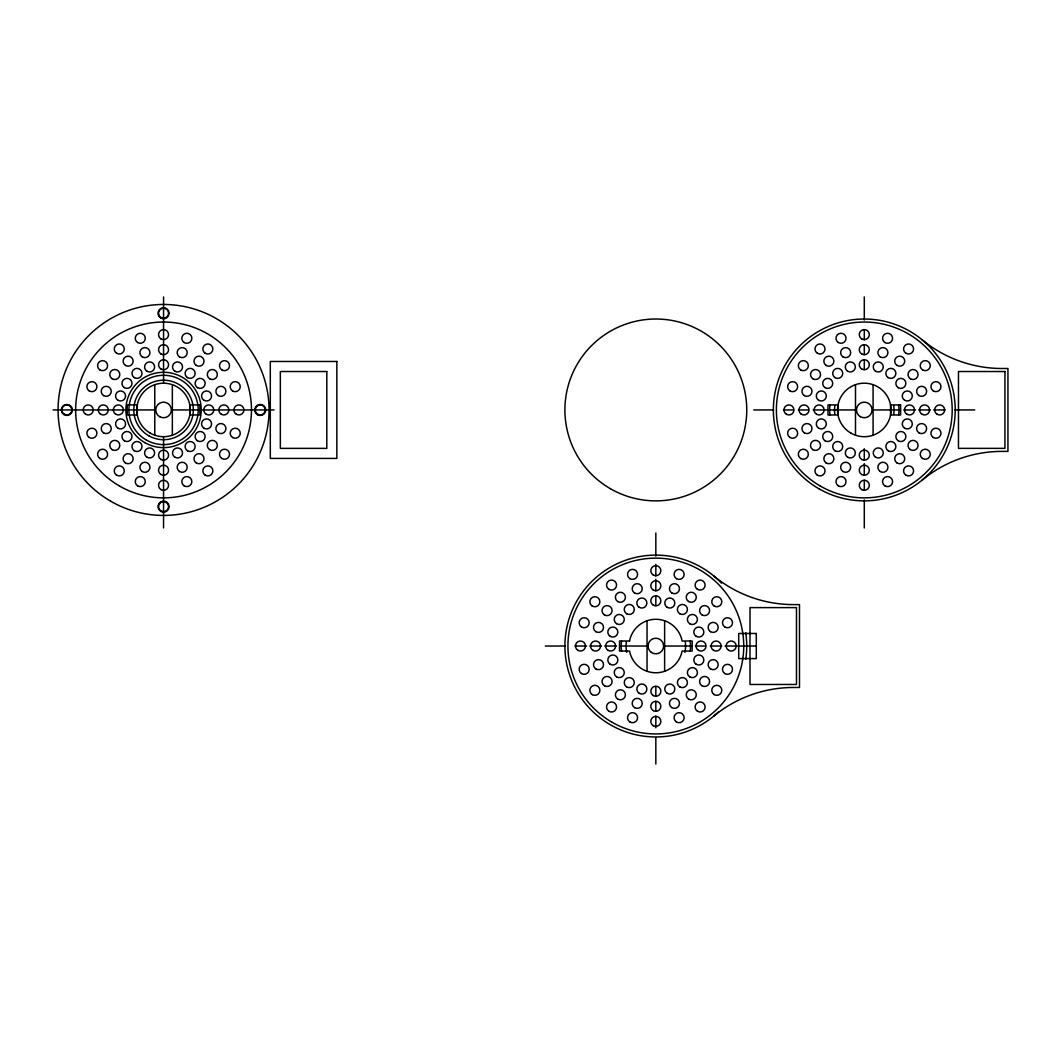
<?xml version="1.0" encoding="UTF-8"?>
<svg xmlns="http://www.w3.org/2000/svg" width="1061" height="1061" viewBox="0 0 1061 1061"><rect width="100%" height="100%" fill="white"/><g stroke="black" fill="none" stroke-linecap="round" stroke-linejoin="round"><path stroke-width="1.5" d="M53.05 409.944L155.317 409.944M171.802 409.944L274.07 409.944M753.774 409.944L773.575 409.944M783.469 409.944L793.363 409.944M798.31 409.944L808.203 409.944M813.15 409.944L856.041 409.944M872.54 409.944L900.577 409.944M903.879 409.944L915.418 409.944M918.72 409.944L930.258 409.944M933.561 409.944L945.112 409.944M955.006 409.944L974.794 409.944M545.314 646.03L565.115 646.03M575.009 646.03L586.547 646.03M589.85 646.03L601.401 646.03M604.69 646.03L616.242 646.03M619.544 646.03L647.581 646.03M664.08 646.03L692.117 646.03M695.419 646.03L705.313 646.03M710.26 646.03L721.798 646.03M725.101 646.03L756.44 646.03M873.084 384.679L873.084 435.209M864.291 296.921L864.291 320.024M864.291 329.931L864.291 339.838M864.291 344.785L864.291 354.692M864.291 359.639L864.291 369.546M864.291 448.763L864.291 460.315M864.291 463.617L864.291 475.169M864.291 480.129L864.291 490.023M864.291 499.93L864.291 527.993M855.498 384.679L855.498 435.209M664.624 620.765L664.624 671.295M655.831 533.007L655.831 556.123M655.831 564.372L655.831 575.924M655.831 579.226L655.831 590.778M655.831 595.725L655.831 605.632M655.831 686.507L655.831 696.414M655.831 701.361L655.831 711.268M655.831 716.215L655.831 727.766M655.831 737.674L655.831 764.079M647.038 620.765L647.038 671.295M172.346 384.679L172.346 435.209M163.553 296.921L163.553 382.742M163.553 437.212L163.553 527.993M154.773 384.679L154.773 435.209M690.141 641.096A34.655 34.655 0 0 1 690.141 650.963M621.521 650.963A34.655 34.655 0 0 1 621.521 641.096M685.287 641.799A29.761 29.761 0 0 1 684.915 652.356M626.746 652.356A29.761 29.761 0 0 1 626.375 641.799M745.764 632.727A90.914 90.914 0 0 1 745.764 659.332M718.668 711.745A90.914 90.914 0 0 1 590.128 708.881A90.914 90.914 0 0 1 592.966 580.354A90.914 90.914 0 0 1 721.507 583.152M713.682 575.898A125.583 125.583 0 0 0 793.575 604.598L799.49 604.598L799.49 687.475L793.575 687.475A125.583 125.583 0 0 0 713.682 716.175M922.142 480.089A125.583 125.583 0 0 1 1002.035 451.389L1007.95 451.389L1007.95 368.499L1002.035 368.499A125.583 125.583 0 0 1 922.142 339.799M893.747 405.713A29.761 29.761 0 0 1 893.747 414.175M834.835 414.175A29.761 29.761 0 0 1 834.835 405.713M898.601 405.01A34.655 34.655 0 0 1 898.601 414.878M829.981 414.878A34.655 34.655 0 0 1 829.981 405.01M336.854 361.469L270.303 361.469L270.303 458.418L336.854 458.418L336.854 361.469M326.815 371.522L280.343 371.522L280.343 448.365L326.815 448.365L326.815 371.522M1004.939 371.522L958.468 371.522L958.468 448.365L1004.939 448.365L1004.939 371.522M137.293 404.917L127.24 404.917L127.24 414.97L137.293 414.97L137.293 404.917M199.879 404.917L189.826 404.917L189.826 414.97L199.879 414.97L199.879 404.917M838.018 404.917L827.965 404.917L827.965 414.97L838.018 414.97L838.018 404.917M900.603 404.917L890.564 404.917L890.564 414.97L900.603 414.97L900.603 404.917M796.479 607.608L750.008 607.608L750.008 684.464L796.479 684.464L796.479 607.608M756.294 633.47L738.708 633.47L738.708 658.589L756.294 658.589L756.294 633.47M629.558 641.003L619.505 641.003L619.505 651.056L629.558 651.056A26.75 26.75 0 0 0 682.104 651.056L692.143 651.056L692.143 641.003L682.104 641.003A26.75 26.75 0 0 0 629.558 641.003M150.185 433.113A26.75 26.75 0 0 0 190.304 409.944A26.75 26.75 0 0 0 150.185 386.774A26.75 26.75 0 0 0 150.185 433.113M119.601 486.071A87.904 87.904 0 0 0 251.47 409.944A87.904 87.904 0 0 0 119.601 333.817A87.904 87.904 0 0 0 119.601 486.071M146.232 439.957A34.655 34.655 0 0 0 198.221 409.944A34.655 34.655 0 0 0 146.232 379.931A34.655 34.655 0 0 0 146.232 439.957M144.72 442.57A37.679 37.679 0 0 0 201.232 409.944A37.679 37.679 0 0 0 144.72 377.318A37.679 37.679 0 0 0 144.72 442.57M148.673 435.713A29.761 29.761 0 0 0 193.327 409.944A29.761 29.761 0 0 0 148.673 384.175A29.761 29.761 0 0 0 148.673 435.713M159.667 416.681A7.785 7.785 0 0 0 171.351 409.944A7.785 7.785 0 0 0 159.667 403.207A7.785 7.785 0 0 0 159.667 416.681M161.047 369.082A5.026 5.026 0 0 0 168.58 364.732A5.026 5.026 0 0 0 161.047 360.382A5.026 5.026 0 0 0 161.047 369.082M146.895 371.191A5.026 5.026 0 0 0 154.614 367.159A5.026 5.026 0 0 0 147.267 362.491A5.026 5.026 0 0 0 146.895 371.191M134.415 377.689A5.026 5.026 0 0 0 142.015 373.445A5.026 5.026 0 0 0 134.535 368.989A5.026 5.026 0 0 0 134.415 377.689M124.23 387.57A5.026 5.026 0 0 0 132.002 383.658A5.026 5.026 0 0 0 124.721 378.883A5.026 5.026 0 0 0 124.23 387.57M117.93 400.249A5.026 5.026 0 0 0 125.583 396.124A5.026 5.026 0 0 0 118.182 391.549A5.026 5.026 0 0 0 117.93 400.249M115.835 414.294A5.026 5.026 0 0 0 123.368 409.944A5.026 5.026 0 0 0 115.835 405.594A5.026 5.026 0 0 0 115.835 414.294M117.864 428.153A5.026 5.026 0 0 0 125.583 424.135A5.026 5.026 0 0 0 118.235 419.466A5.026 5.026 0 0 0 117.864 428.153M124.416 440.832A5.026 5.026 0 0 0 132.002 436.588A5.026 5.026 0 0 0 124.535 432.132A5.026 5.026 0 0 0 124.416 440.832M134.23 450.713A5.026 5.026 0 0 0 142.002 446.8A5.026 5.026 0 0 0 134.734 442.026A5.026 5.026 0 0 0 134.23 450.713M146.948 457.211A5.026 5.026 0 0 0 154.614 453.087A5.026 5.026 0 0 0 147.2 448.524A5.026 5.026 0 0 0 146.948 457.211M161.047 459.506A5.026 5.026 0 0 0 168.58 455.156A5.026 5.026 0 0 0 161.047 450.806A5.026 5.026 0 0 0 161.047 459.506M174.84 457.185A5.026 5.026 0 0 0 182.545 453.153A5.026 5.026 0 0 0 175.211 448.485A5.026 5.026 0 0 0 174.84 457.185M187.558 450.832A5.026 5.026 0 0 0 195.158 446.588A5.026 5.026 0 0 0 187.678 442.132A5.026 5.026 0 0 0 187.558 450.832M197.373 440.713A5.026 5.026 0 0 0 205.144 436.8A5.026 5.026 0 0 0 197.876 432.026A5.026 5.026 0 0 0 197.373 440.713M203.924 428.193A5.026 5.026 0 0 0 211.577 424.055A5.026 5.026 0 0 0 204.163 419.493A5.026 5.026 0 0 0 203.924 428.193M206.258 414.294A5.026 5.026 0 0 0 213.791 409.944A5.026 5.026 0 0 0 206.258 405.594A5.026 5.026 0 0 0 206.258 414.294M203.858 400.209A5.026 5.026 0 0 0 211.577 396.191A5.026 5.026 0 0 0 204.229 391.522A5.026 5.026 0 0 0 203.858 400.209M197.558 387.689A5.026 5.026 0 0 0 205.158 383.445A5.026 5.026 0 0 0 197.691 378.989A5.026 5.026 0 0 0 197.558 387.689M187.373 377.57A5.026 5.026 0 0 0 195.144 373.658A5.026 5.026 0 0 0 187.877 368.883A5.026 5.026 0 0 0 187.373 377.57M174.893 371.231A5.026 5.026 0 0 0 182.545 367.093A5.026 5.026 0 0 0 175.145 362.53A5.026 5.026 0 0 0 174.893 371.231M161.047 354.016A5.026 5.026 0 0 0 168.58 349.666A5.026 5.026 0 0 0 161.047 345.316A5.026 5.026 0 0 0 161.047 354.016M142.24 356.854A5.026 5.026 0 0 0 149.946 352.836A5.026 5.026 0 0 0 142.612 348.167A5.026 5.026 0 0 0 142.24 356.854M125.556 365.488A5.026 5.026 0 0 0 133.155 361.244A5.026 5.026 0 0 0 125.675 356.788A5.026 5.026 0 0 0 125.556 365.488M112.042 378.711A5.026 5.026 0 0 0 119.813 374.798A5.026 5.026 0 0 0 112.532 370.024A5.026 5.026 0 0 0 112.042 378.711M103.593 395.594A5.026 5.026 0 0 0 111.259 391.456A5.026 5.026 0 0 0 103.845 386.894A5.026 5.026 0 0 0 103.593 395.594M100.463 414.108A5.026 5.026 0 0 0 108.288 410.302A5.026 5.026 0 0 0 101.087 405.421A5.026 5.026 0 0 0 100.463 414.108M103.54 432.808A5.026 5.026 0 0 0 111.246 428.79A5.026 5.026 0 0 0 103.912 424.121A5.026 5.026 0 0 0 103.54 432.808M112.214 449.692A5.026 5.026 0 0 0 119.813 445.448A5.026 5.026 0 0 0 112.347 440.991A5.026 5.026 0 0 0 112.214 449.692M125.37 462.914A5.026 5.026 0 0 0 133.142 459.002A5.026 5.026 0 0 0 125.874 454.227A5.026 5.026 0 0 0 125.37 462.914M142.293 471.548A5.026 5.026 0 0 0 149.959 467.41A5.026 5.026 0 0 0 142.545 462.848A5.026 5.026 0 0 0 142.293 471.548M160.742 474.386A5.026 5.026 0 0 0 168.566 470.58A5.026 5.026 0 0 0 161.365 465.699A5.026 5.026 0 0 0 160.742 474.386M179.495 471.508A5.026 5.026 0 0 0 187.2 467.49A5.026 5.026 0 0 0 179.866 462.821A5.026 5.026 0 0 0 179.495 471.508M196.418 463.02A5.026 5.026 0 0 0 204.017 458.776A5.026 5.026 0 0 0 196.537 454.32A5.026 5.026 0 0 0 196.418 463.02M209.574 449.572A5.026 5.026 0 0 0 217.346 445.66A5.026 5.026 0 0 0 210.065 440.885A5.026 5.026 0 0 0 209.574 449.572M218.248 432.848A5.026 5.026 0 0 0 225.913 428.71A5.026 5.026 0 0 0 218.5 424.148A5.026 5.026 0 0 0 218.248 432.848M221.325 414.294A5.026 5.026 0 0 0 228.858 409.944A5.026 5.026 0 0 0 221.325 405.594A5.026 5.026 0 0 0 221.325 414.294M218.195 395.554A5.026 5.026 0 0 0 225.9 391.536A5.026 5.026 0 0 0 218.566 386.867A5.026 5.026 0 0 0 218.195 395.554M209.746 378.83A5.026 5.026 0 0 0 217.346 374.586A5.026 5.026 0 0 0 209.879 370.13A5.026 5.026 0 0 0 209.746 378.83M196.232 365.382A5.026 5.026 0 0 0 204.004 361.469A5.026 5.026 0 0 0 196.736 356.695A5.026 5.026 0 0 0 196.232 365.382M179.548 356.894A5.026 5.026 0 0 0 187.213 352.756A5.026 5.026 0 0 0 179.8 348.194A5.026 5.026 0 0 0 179.548 356.894M161.047 338.95A5.026 5.026 0 0 0 168.58 334.6A5.026 5.026 0 0 0 161.047 330.25A5.026 5.026 0 0 0 161.047 338.95M137.585 342.517A5.026 5.026 0 0 0 145.291 338.499A5.026 5.026 0 0 0 137.957 333.83A5.026 5.026 0 0 0 137.585 342.517M116.697 353.3A5.026 5.026 0 0 0 124.296 349.056A5.026 5.026 0 0 0 116.816 344.6A5.026 5.026 0 0 0 116.697 353.3M99.84 369.851A5.026 5.026 0 0 0 107.612 365.939A5.026 5.026 0 0 0 100.344 361.164A5.026 5.026 0 0 0 99.84 369.851M89.27 390.939A5.026 5.026 0 0 0 96.922 386.801A5.026 5.026 0 0 0 89.509 382.239A5.026 5.026 0 0 0 89.27 390.939M85.702 414.294A5.026 5.026 0 0 0 93.235 409.944A5.026 5.026 0 0 0 85.702 405.594A5.026 5.026 0 0 0 85.702 414.294M89.204 437.464A5.026 5.026 0 0 0 96.922 433.445A5.026 5.026 0 0 0 89.575 428.777A5.026 5.026 0 0 0 89.204 437.464M100.026 458.551A5.026 5.026 0 0 0 107.625 454.307A5.026 5.026 0 0 0 100.158 449.851A5.026 5.026 0 0 0 100.026 458.551M116.511 475.103A5.026 5.026 0 0 0 124.283 471.19A5.026 5.026 0 0 0 117.015 466.416A5.026 5.026 0 0 0 116.511 475.103M137.638 485.885A5.026 5.026 0 0 0 145.291 481.747A5.026 5.026 0 0 0 137.89 477.185A5.026 5.026 0 0 0 137.638 485.885M161.047 489.638A5.026 5.026 0 0 0 168.58 485.288A5.026 5.026 0 0 0 161.047 480.938A5.026 5.026 0 0 0 161.047 489.638M184.15 485.845A5.026 5.026 0 0 0 191.855 481.813A5.026 5.026 0 0 0 184.521 477.145A5.026 5.026 0 0 0 184.15 485.845M205.277 475.222A5.026 5.026 0 0 0 212.876 470.978A5.026 5.026 0 0 0 205.396 466.522A5.026 5.026 0 0 0 205.277 475.222M221.762 458.432A5.026 5.026 0 0 0 229.534 454.519A5.026 5.026 0 0 0 222.253 449.745A5.026 5.026 0 0 0 221.762 458.432M232.584 437.503A5.026 5.026 0 0 0 240.237 433.365A5.026 5.026 0 0 0 232.836 428.803A5.026 5.026 0 0 0 232.584 437.503M236.391 414.294A5.026 5.026 0 0 0 243.924 409.944A5.026 5.026 0 0 0 236.391 405.594A5.026 5.026 0 0 0 236.391 414.294M232.518 390.899A5.026 5.026 0 0 0 240.237 386.88A5.026 5.026 0 0 0 232.889 382.212A5.026 5.026 0 0 0 232.518 390.899M221.948 369.971A5.026 5.026 0 0 0 229.534 365.727A5.026 5.026 0 0 0 222.067 361.27A5.026 5.026 0 0 0 221.948 369.971M205.091 353.194A5.026 5.026 0 0 0 212.863 349.268A5.026 5.026 0 0 0 205.582 344.507A5.026 5.026 0 0 0 205.091 353.194M184.203 342.557A5.026 5.026 0 0 0 191.869 338.432A5.026 5.026 0 0 0 184.455 333.87A5.026 5.026 0 0 0 184.203 342.557M110.821 501.296A105.49 105.49 0 0 0 269.043 409.944A105.49 105.49 0 0 0 110.821 318.592A105.49 105.49 0 0 0 110.821 501.296M611.879 722.156A87.904 87.904 0 0 0 743.734 646.03A87.904 87.904 0 0 0 611.879 569.903A87.904 87.904 0 0 0 611.879 722.156M651.348 652.396A7.785 7.785 0 0 0 663.576 646.733A7.785 7.785 0 0 0 652.555 638.961A7.785 7.785 0 0 0 651.348 652.396M653.311 605.168A5.026 5.026 0 0 0 660.857 600.818A5.026 5.026 0 0 0 653.311 596.468A5.026 5.026 0 0 0 653.311 605.168M639.16 607.277A5.026 5.026 0 0 0 646.878 603.258A5.026 5.026 0 0 0 639.531 598.576A5.026 5.026 0 0 0 639.16 607.277M626.68 613.775A5.026 5.026 0 0 0 634.279 609.531A5.026 5.026 0 0 0 626.799 605.075A5.026 5.026 0 0 0 626.68 613.775M616.534 623.682A5.026 5.026 0 0 0 624.266 619.704A5.026 5.026 0 0 0 616.958 614.995A5.026 5.026 0 0 0 616.534 623.682M610.194 636.335A5.026 5.026 0 0 0 617.847 632.21A5.026 5.026 0 0 0 610.446 627.648A5.026 5.026 0 0 0 610.194 636.335M608.112 650.38A5.026 5.026 0 0 0 615.645 646.03A5.026 5.026 0 0 0 608.112 641.68A5.026 5.026 0 0 0 608.112 650.38M610.141 664.239A5.026 5.026 0 0 0 617.847 660.221A5.026 5.026 0 0 0 610.513 655.552A5.026 5.026 0 0 0 610.141 664.239M616.68 676.918A5.026 5.026 0 0 0 624.279 672.674A5.026 5.026 0 0 0 616.799 668.218A5.026 5.026 0 0 0 616.68 676.918M626.534 686.825A5.026 5.026 0 0 0 634.266 682.86A5.026 5.026 0 0 0 626.958 678.138A5.026 5.026 0 0 0 626.534 686.825M639.226 693.31A5.026 5.026 0 0 0 646.878 689.173A5.026 5.026 0 0 0 639.465 684.61A5.026 5.026 0 0 0 639.226 693.31M653.311 695.592A5.026 5.026 0 0 0 660.857 691.241A5.026 5.026 0 0 0 653.311 686.891A5.026 5.026 0 0 0 653.311 695.592M667.104 693.271A5.026 5.026 0 0 0 674.823 689.239A5.026 5.026 0 0 0 667.475 684.57A5.026 5.026 0 0 0 667.104 693.271M679.822 686.918A5.026 5.026 0 0 0 687.422 682.674A5.026 5.026 0 0 0 679.955 678.218A5.026 5.026 0 0 0 679.822 686.918M689.677 676.825A5.026 5.026 0 0 0 697.422 672.846A5.026 5.026 0 0 0 690.114 668.138A5.026 5.026 0 0 0 689.677 676.825M696.188 664.279A5.026 5.026 0 0 0 703.841 660.141A5.026 5.026 0 0 0 696.44 655.579A5.026 5.026 0 0 0 696.188 664.279M698.523 650.38A5.026 5.026 0 0 0 706.056 646.03A5.026 5.026 0 0 0 698.523 641.68A5.026 5.026 0 0 0 698.523 650.38M696.122 636.295A5.026 5.026 0 0 0 703.841 632.276A5.026 5.026 0 0 0 696.507 627.608A5.026 5.026 0 0 0 696.122 636.295M689.822 623.775A5.026 5.026 0 0 0 697.422 619.531A5.026 5.026 0 0 0 689.955 615.075A5.026 5.026 0 0 0 689.822 623.775M679.677 613.682A5.026 5.026 0 0 0 687.422 609.704A5.026 5.026 0 0 0 680.101 604.995A5.026 5.026 0 0 0 679.677 613.682M667.157 607.316A5.026 5.026 0 0 0 674.823 603.178A5.026 5.026 0 0 0 667.409 598.616A5.026 5.026 0 0 0 667.157 607.316M653.311 590.102A5.026 5.026 0 0 0 660.857 585.752A5.026 5.026 0 0 0 653.311 581.401A5.026 5.026 0 0 0 653.311 590.102M634.505 592.94A5.026 5.026 0 0 0 642.223 588.921A5.026 5.026 0 0 0 634.876 584.253A5.026 5.026 0 0 0 634.505 592.94M617.82 601.587A5.026 5.026 0 0 0 625.42 597.343A5.026 5.026 0 0 0 617.953 592.887A5.026 5.026 0 0 0 617.82 601.587M604.332 614.823A5.026 5.026 0 0 0 612.078 610.844A5.026 5.026 0 0 0 604.77 606.136A5.026 5.026 0 0 0 604.332 614.823M595.871 631.68A5.026 5.026 0 0 0 603.523 627.555A5.026 5.026 0 0 0 596.11 622.979A5.026 5.026 0 0 0 595.871 631.68M593.033 650.38A5.026 5.026 0 0 0 600.579 646.03A5.026 5.026 0 0 0 593.033 641.68A5.026 5.026 0 0 0 593.033 650.38M595.805 668.894A5.026 5.026 0 0 0 603.523 664.876A5.026 5.026 0 0 0 596.176 660.207A5.026 5.026 0 0 0 595.805 668.894M604.491 685.777A5.026 5.026 0 0 0 612.091 681.533A5.026 5.026 0 0 0 604.611 677.077A5.026 5.026 0 0 0 604.491 685.777M617.674 699.013A5.026 5.026 0 0 0 625.42 695.048A5.026 5.026 0 0 0 618.099 690.326A5.026 5.026 0 0 0 617.674 699.013M634.571 707.634A5.026 5.026 0 0 0 642.223 703.509A5.026 5.026 0 0 0 634.81 698.934A5.026 5.026 0 0 0 634.571 707.634M653.311 710.658A5.026 5.026 0 0 0 660.857 706.308A5.026 5.026 0 0 0 653.311 701.958A5.026 5.026 0 0 0 653.311 710.658M671.759 707.594A5.026 5.026 0 0 0 679.478 703.576A5.026 5.026 0 0 0 672.13 698.907A5.026 5.026 0 0 0 671.759 707.594M688.682 699.106A5.026 5.026 0 0 0 696.281 694.875A5.026 5.026 0 0 0 688.814 690.406A5.026 5.026 0 0 0 688.682 699.106M701.865 685.685A5.026 5.026 0 0 0 709.61 681.706A5.026 5.026 0 0 0 702.302 676.998A5.026 5.026 0 0 0 701.865 685.685M710.525 668.934A5.026 5.026 0 0 0 718.178 664.796A5.026 5.026 0 0 0 710.764 660.234A5.026 5.026 0 0 0 710.525 668.934M713.589 650.38A5.026 5.026 0 0 0 721.122 646.03A5.026 5.026 0 0 0 713.589 641.68A5.026 5.026 0 0 0 713.589 650.38M710.459 631.64A5.026 5.026 0 0 0 718.178 627.621A5.026 5.026 0 0 0 710.83 622.953A5.026 5.026 0 0 0 710.459 631.64M702.024 614.916A5.026 5.026 0 0 0 709.61 610.672A5.026 5.026 0 0 0 702.143 606.216A5.026 5.026 0 0 0 702.024 614.916M688.536 601.494A5.026 5.026 0 0 0 696.281 597.515A5.026 5.026 0 0 0 688.96 592.794A5.026 5.026 0 0 0 688.536 601.494M671.825 592.98A5.026 5.026 0 0 0 679.478 588.842A5.026 5.026 0 0 0 672.064 584.279A5.026 5.026 0 0 0 671.825 592.98M653.311 575.035A5.026 5.026 0 0 0 660.857 570.685A5.026 5.026 0 0 0 653.311 566.335A5.026 5.026 0 0 0 653.311 575.035M629.849 578.616A5.026 5.026 0 0 0 637.568 574.585A5.026 5.026 0 0 0 630.221 569.916A5.026 5.026 0 0 0 629.849 578.616M608.961 589.385A5.026 5.026 0 0 0 616.56 585.141A5.026 5.026 0 0 0 609.094 580.685A5.026 5.026 0 0 0 608.961 589.385M592.144 605.964A5.026 5.026 0 0 0 599.889 601.998A5.026 5.026 0 0 0 592.582 597.277A5.026 5.026 0 0 0 592.144 605.964M581.534 627.024A5.026 5.026 0 0 0 589.187 622.887A5.026 5.026 0 0 0 581.786 618.324A5.026 5.026 0 0 0 581.534 627.024M577.966 650.38A5.026 5.026 0 0 0 585.5 646.03A5.026 5.026 0 0 0 577.966 641.68A5.026 5.026 0 0 0 577.966 650.38M581.468 673.549A5.026 5.026 0 0 0 589.187 669.531A5.026 5.026 0 0 0 581.839 664.862A5.026 5.026 0 0 0 581.468 673.549M592.303 694.637A5.026 5.026 0 0 0 599.889 690.393A5.026 5.026 0 0 0 592.423 685.937A5.026 5.026 0 0 0 592.303 694.637M608.815 711.215A5.026 5.026 0 0 0 616.56 707.236A5.026 5.026 0 0 0 609.239 702.515A5.026 5.026 0 0 0 608.815 711.215M629.916 721.971A5.026 5.026 0 0 0 637.568 717.833A5.026 5.026 0 0 0 630.154 713.271A5.026 5.026 0 0 0 629.916 721.971M653.311 725.724A5.026 5.026 0 0 0 660.857 721.374A5.026 5.026 0 0 0 653.311 717.024A5.026 5.026 0 0 0 653.311 725.724M676.414 721.931A5.026 5.026 0 0 0 684.133 717.912A5.026 5.026 0 0 0 676.785 713.244A5.026 5.026 0 0 0 676.414 721.931M697.541 711.308A5.026 5.026 0 0 0 705.141 707.064A5.026 5.026 0 0 0 697.661 702.607A5.026 5.026 0 0 0 697.541 711.308M714.066 694.544A5.026 5.026 0 0 0 721.798 690.565A5.026 5.026 0 0 0 714.491 685.857A5.026 5.026 0 0 0 714.066 694.544M724.849 673.589A5.026 5.026 0 0 0 732.514 669.464A5.026 5.026 0 0 0 725.101 664.902A5.026 5.026 0 0 0 724.849 673.589M728.668 650.38A5.026 5.026 0 0 0 736.201 646.03A5.026 5.026 0 0 0 728.668 641.68A5.026 5.026 0 0 0 728.668 650.38M724.796 626.985A5.026 5.026 0 0 0 732.501 622.966A5.026 5.026 0 0 0 725.167 618.298A5.026 5.026 0 0 0 724.796 626.985M714.212 606.056A5.026 5.026 0 0 0 721.812 601.812A5.026 5.026 0 0 0 714.332 597.356A5.026 5.026 0 0 0 714.212 606.056M697.395 589.293A5.026 5.026 0 0 0 705.127 585.327A5.026 5.026 0 0 0 697.82 580.606A5.026 5.026 0 0 0 697.395 589.293M676.48 578.656A5.026 5.026 0 0 0 684.133 574.518A5.026 5.026 0 0 0 676.719 569.956A5.026 5.026 0 0 0 676.48 578.656M818.827 488.683A90.914 90.914 0 0 0 955.205 409.944A90.914 90.914 0 0 0 818.827 331.204A90.914 90.914 0 0 0 818.827 488.683M820.339 486.071A87.904 87.904 0 0 0 952.194 409.944A87.904 87.904 0 0 0 820.339 333.817A87.904 87.904 0 0 0 820.339 486.071M850.909 433.113A26.75 26.75 0 0 0 891.041 409.944A26.75 26.75 0 0 0 850.909 386.774A26.75 26.75 0 0 0 850.909 433.113M884.94 342.557A5.026 5.026 0 0 0 892.593 338.432A5.026 5.026 0 0 0 885.179 333.87A5.026 5.026 0 0 0 884.94 342.557M905.855 353.207A5.026 5.026 0 0 0 913.587 349.241A5.026 5.026 0 0 0 906.28 344.52A5.026 5.026 0 0 0 905.855 353.207M922.672 369.971A5.026 5.026 0 0 0 930.272 365.727A5.026 5.026 0 0 0 922.791 361.27A5.026 5.026 0 0 0 922.672 369.971M933.256 390.899A5.026 5.026 0 0 0 940.961 386.88A5.026 5.026 0 0 0 933.627 382.212A5.026 5.026 0 0 0 933.256 390.899M937.128 414.294A5.026 5.026 0 0 0 944.661 409.944A5.026 5.026 0 0 0 937.128 405.594A5.026 5.026 0 0 0 937.128 414.294M933.309 437.503A5.026 5.026 0 0 0 940.974 433.365A5.026 5.026 0 0 0 933.561 428.803A5.026 5.026 0 0 0 933.309 437.503M922.526 458.458A5.026 5.026 0 0 0 930.258 454.479A5.026 5.026 0 0 0 922.951 449.758A5.026 5.026 0 0 0 922.526 458.458M906.001 475.222A5.026 5.026 0 0 0 913.601 470.978A5.026 5.026 0 0 0 906.121 466.522A5.026 5.026 0 0 0 906.001 475.222M884.874 485.845A5.026 5.026 0 0 0 892.593 481.813A5.026 5.026 0 0 0 885.245 477.145A5.026 5.026 0 0 0 884.874 485.845M861.771 489.638A5.026 5.026 0 0 0 869.317 485.288A5.026 5.026 0 0 0 861.771 480.938A5.026 5.026 0 0 0 861.771 489.638M838.376 485.885A5.026 5.026 0 0 0 846.028 481.747A5.026 5.026 0 0 0 838.614 477.185A5.026 5.026 0 0 0 838.376 485.885M817.275 475.129A5.026 5.026 0 0 0 825.02 471.15A5.026 5.026 0 0 0 817.699 466.429A5.026 5.026 0 0 0 817.275 475.129M800.763 458.551A5.026 5.026 0 0 0 808.349 454.307A5.026 5.026 0 0 0 800.883 449.851A5.026 5.026 0 0 0 800.763 458.551M789.928 437.464A5.026 5.026 0 0 0 797.647 433.445A5.026 5.026 0 0 0 790.299 428.777A5.026 5.026 0 0 0 789.928 437.464M786.426 414.294A5.026 5.026 0 0 0 793.96 409.944A5.026 5.026 0 0 0 786.426 405.594A5.026 5.026 0 0 0 786.426 414.294M789.994 390.939A5.026 5.026 0 0 0 797.647 386.801A5.026 5.026 0 0 0 790.246 382.239A5.026 5.026 0 0 0 789.994 390.939M800.604 369.878A5.026 5.026 0 0 0 808.349 365.899A5.026 5.026 0 0 0 801.042 361.191A5.026 5.026 0 0 0 800.604 369.878M817.421 353.3A5.026 5.026 0 0 0 825.02 349.056A5.026 5.026 0 0 0 817.554 344.6A5.026 5.026 0 0 0 817.421 353.3M838.309 342.517A5.026 5.026 0 0 0 846.028 338.499A5.026 5.026 0 0 0 838.681 333.83A5.026 5.026 0 0 0 838.309 342.517M861.771 338.95A5.026 5.026 0 0 0 869.317 334.6A5.026 5.026 0 0 0 861.771 330.25A5.026 5.026 0 0 0 861.771 338.95M880.285 356.894A5.026 5.026 0 0 0 887.938 352.756A5.026 5.026 0 0 0 880.524 348.194A5.026 5.026 0 0 0 880.285 356.894M896.996 365.395A5.026 5.026 0 0 0 904.741 361.43A5.026 5.026 0 0 0 897.42 356.708A5.026 5.026 0 0 0 896.996 365.395M910.484 378.83A5.026 5.026 0 0 0 918.07 374.586A5.026 5.026 0 0 0 910.603 370.13A5.026 5.026 0 0 0 910.484 378.83M918.919 395.554A5.026 5.026 0 0 0 926.638 391.536A5.026 5.026 0 0 0 919.29 386.867A5.026 5.026 0 0 0 918.919 395.554M922.049 414.294A5.026 5.026 0 0 0 929.595 409.944A5.026 5.026 0 0 0 922.049 405.594A5.026 5.026 0 0 0 922.049 414.294M918.985 432.848A5.026 5.026 0 0 0 926.638 428.71A5.026 5.026 0 0 0 919.224 424.148A5.026 5.026 0 0 0 918.985 432.848M910.325 449.599A5.026 5.026 0 0 0 918.07 445.62A5.026 5.026 0 0 0 910.762 440.912A5.026 5.026 0 0 0 910.325 449.599M897.142 463.02A5.026 5.026 0 0 0 904.741 458.776A5.026 5.026 0 0 0 897.274 454.32A5.026 5.026 0 0 0 897.142 463.02M880.219 471.508A5.026 5.026 0 0 0 887.938 467.49A5.026 5.026 0 0 0 880.59 462.821A5.026 5.026 0 0 0 880.219 471.508M861.771 474.572A5.026 5.026 0 0 0 869.317 470.222A5.026 5.026 0 0 0 861.771 465.872A5.026 5.026 0 0 0 861.771 474.572M843.031 471.548A5.026 5.026 0 0 0 850.683 467.41A5.026 5.026 0 0 0 843.27 462.848A5.026 5.026 0 0 0 843.031 471.548M826.134 462.928A5.026 5.026 0 0 0 833.88 458.962A5.026 5.026 0 0 0 826.559 454.241A5.026 5.026 0 0 0 826.134 462.928M812.951 449.692A5.026 5.026 0 0 0 820.551 445.448A5.026 5.026 0 0 0 813.071 440.991A5.026 5.026 0 0 0 812.951 449.692M804.265 432.808A5.026 5.026 0 0 0 811.983 428.79A5.026 5.026 0 0 0 804.636 424.121A5.026 5.026 0 0 0 804.265 432.808M801.201 414.108A5.026 5.026 0 0 0 809.026 410.302A5.026 5.026 0 0 0 801.811 405.421A5.026 5.026 0 0 0 801.201 414.108M804.331 395.594A5.026 5.026 0 0 0 811.983 391.456A5.026 5.026 0 0 0 804.57 386.894A5.026 5.026 0 0 0 804.331 395.594M812.806 378.737A5.026 5.026 0 0 0 820.538 374.758A5.026 5.026 0 0 0 813.23 370.05A5.026 5.026 0 0 0 812.806 378.737M826.28 365.488A5.026 5.026 0 0 0 833.88 361.244A5.026 5.026 0 0 0 826.413 356.788A5.026 5.026 0 0 0 826.28 365.488M842.964 356.854A5.026 5.026 0 0 0 850.683 352.836A5.026 5.026 0 0 0 843.336 348.167A5.026 5.026 0 0 0 842.964 356.854M861.771 354.016A5.026 5.026 0 0 0 869.317 349.666A5.026 5.026 0 0 0 861.771 345.316A5.026 5.026 0 0 0 861.771 354.016M875.617 371.231A5.026 5.026 0 0 0 883.282 367.093A5.026 5.026 0 0 0 875.869 362.53A5.026 5.026 0 0 0 875.617 371.231M888.137 377.597A5.026 5.026 0 0 0 895.882 373.618A5.026 5.026 0 0 0 888.561 368.896A5.026 5.026 0 0 0 888.137 377.597M898.282 387.689A5.026 5.026 0 0 0 905.882 383.445A5.026 5.026 0 0 0 898.415 378.989A5.026 5.026 0 0 0 898.282 387.689M904.582 400.209A5.026 5.026 0 0 0 912.301 396.191A5.026 5.026 0 0 0 904.967 391.522A5.026 5.026 0 0 0 904.582 400.209M906.983 414.294A5.026 5.026 0 0 0 914.516 409.944A5.026 5.026 0 0 0 906.983 405.594A5.026 5.026 0 0 0 906.983 414.294M904.648 428.193A5.026 5.026 0 0 0 912.301 424.055A5.026 5.026 0 0 0 904.9 419.493A5.026 5.026 0 0 0 904.648 428.193M898.136 440.739A5.026 5.026 0 0 0 905.882 436.761A5.026 5.026 0 0 0 898.574 432.052A5.026 5.026 0 0 0 898.136 440.739M888.282 450.832A5.026 5.026 0 0 0 895.882 446.588A5.026 5.026 0 0 0 888.415 442.132A5.026 5.026 0 0 0 888.282 450.832M875.564 457.185A5.026 5.026 0 0 0 883.282 453.153A5.026 5.026 0 0 0 875.935 448.485A5.026 5.026 0 0 0 875.564 457.185M861.771 459.506A5.026 5.026 0 0 0 869.317 455.156A5.026 5.026 0 0 0 861.771 450.806A5.026 5.026 0 0 0 861.771 459.506M847.686 457.211A5.026 5.026 0 0 0 855.338 453.087A5.026 5.026 0 0 0 847.938 448.524A5.026 5.026 0 0 0 847.686 457.211M834.994 450.739A5.026 5.026 0 0 0 842.726 446.761A5.026 5.026 0 0 0 835.418 442.052A5.026 5.026 0 0 0 834.994 450.739M825.14 440.832A5.026 5.026 0 0 0 832.739 436.588A5.026 5.026 0 0 0 825.259 432.132A5.026 5.026 0 0 0 825.14 440.832M818.601 428.153A5.026 5.026 0 0 0 826.307 424.135A5.026 5.026 0 0 0 818.973 419.466A5.026 5.026 0 0 0 818.601 428.153M816.572 414.294A5.026 5.026 0 0 0 824.105 409.944A5.026 5.026 0 0 0 816.572 405.594A5.026 5.026 0 0 0 816.572 414.294M818.654 400.249A5.026 5.026 0 0 0 826.32 396.124A5.026 5.026 0 0 0 818.906 391.549A5.026 5.026 0 0 0 818.654 400.249M824.994 387.597A5.026 5.026 0 0 0 832.726 383.618A5.026 5.026 0 0 0 825.418 378.91A5.026 5.026 0 0 0 824.994 387.597M835.14 377.689A5.026 5.026 0 0 0 842.739 373.445A5.026 5.026 0 0 0 835.272 368.989A5.026 5.026 0 0 0 835.14 377.689M847.62 371.191A5.026 5.026 0 0 0 855.338 367.159A5.026 5.026 0 0 0 847.991 362.491A5.026 5.026 0 0 0 847.62 371.191M861.771 369.082A5.026 5.026 0 0 0 869.317 364.732A5.026 5.026 0 0 0 861.771 360.382A5.026 5.026 0 0 0 861.771 369.082M860.391 416.681A7.785 7.785 0 0 0 872.076 409.944A7.785 7.785 0 0 0 860.391 403.207A7.785 7.785 0 0 0 860.391 416.681M610.367 488.683A90.914 90.914 0 0 0 746.745 409.944A90.914 90.914 0 0 0 610.367 331.204A90.914 90.914 0 0 0 610.367 488.683M161.047 317.597A5.026 5.026 0 0 0 168.58 313.247A5.026 5.026 0 0 0 161.047 308.897A5.026 5.026 0 0 0 161.047 317.597M160.795 318.035A5.53 5.53 0 0 0 169.084 313.247A5.53 5.53 0 0 0 160.795 308.459A5.53 5.53 0 0 0 160.795 318.035M64.35 414.294A5.026 5.026 0 0 0 71.883 409.944A5.026 5.026 0 0 0 64.35 405.594A5.026 5.026 0 0 0 64.35 414.294M63.687 414.466A5.53 5.53 0 0 0 72.36 410.435A5.53 5.53 0 0 0 64.549 404.931A5.53 5.53 0 0 0 63.687 414.466M161.047 510.991A5.026 5.026 0 0 0 168.58 506.641A5.026 5.026 0 0 0 161.047 502.291A5.026 5.026 0 0 0 161.047 510.991M160.795 511.429A5.53 5.53 0 0 0 169.084 506.641A5.53 5.53 0 0 0 160.795 501.853A5.53 5.53 0 0 0 160.795 511.429M257.743 414.294A5.026 5.026 0 0 0 265.277 409.944A5.026 5.026 0 0 0 257.743 405.594A5.026 5.026 0 0 0 257.743 414.294M257.491 414.732A5.53 5.53 0 0 0 265.781 409.944A5.53 5.53 0 0 0 257.491 405.156A5.53 5.53 0 0 0 257.491 414.732"/></g></svg>
